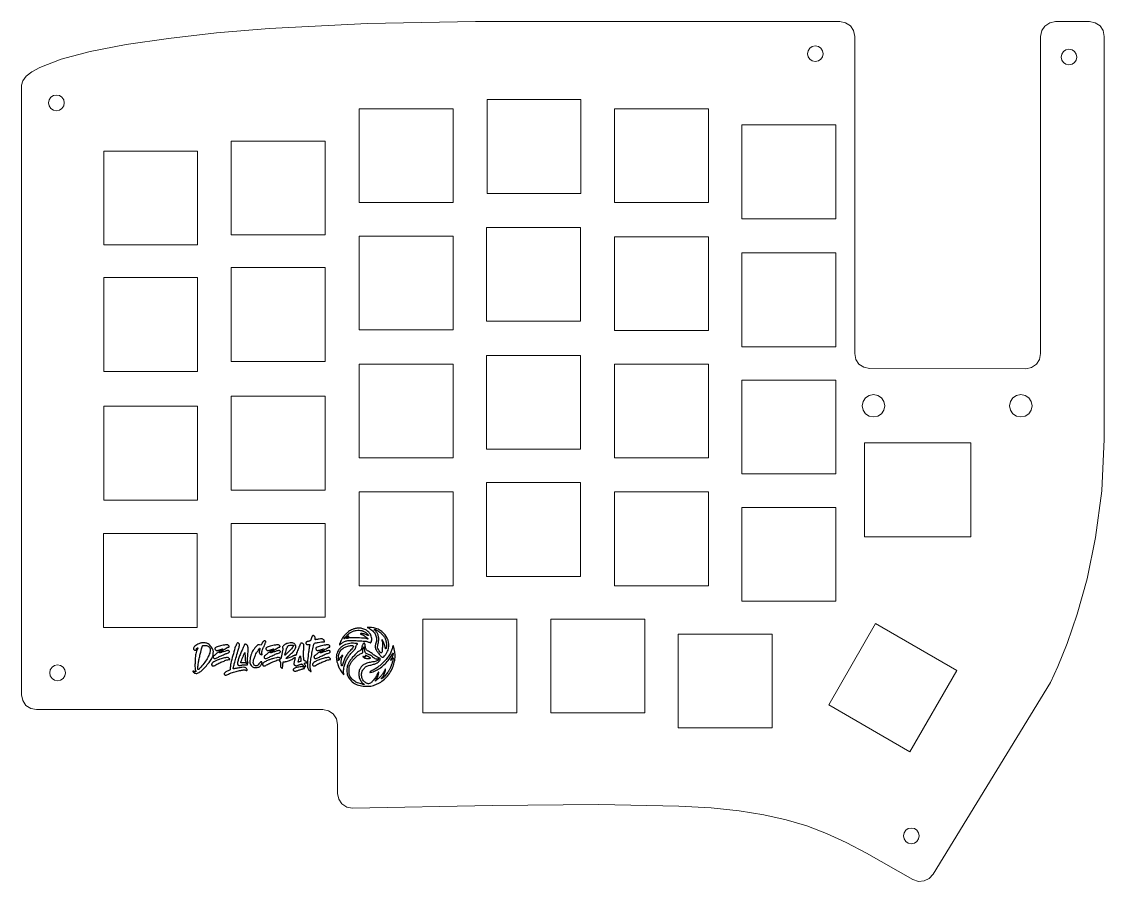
# Model space of a CAD drawing. Extents: x -110 to 546, y -59 to 410.
# Drawn here: x 19.4 to 180.9, y 245.5 to 373.8 of the extents above; entities that cross this region are included whole.
import ezdxf

# ---------------------------------------------------------------- set-up
doc = ezdxf.new("R2010")
doc.units = 0
doc.header["$MEASUREMENT"] = 0
doc.layers.get('0').update_dxf_attribs({"lineweight": 25, "true_color": 0xffffff})
doc.layers.add('Layer 1', color=7, linetype='BYLAYER', lineweight=5, true_color=0xffffff)

msp = doc.modelspace()

# ---------------------------------------------------------------- linework, layer by layer
at = {"color": 5, "true_color": 0x0000ff}
for points in [[(69.38, 283.26, 0.021416), (69.14, 283.22, 0.028277), (68.93, 283.16, 0.025595), (68.71, 283.08, 0.013536), (68.44, 282.95, 0.042504), (68.14, 282.76, 0.022333), (67.8, 282.48, 0.022256), (67.49, 282.16, 0.036844), (67.25, 281.86, 0.029866), (67.11, 281.62, 0.012216), (66.94, 281.27, 0.008749), (66.79, 280.93, 0.095306), (66.76, 280.78, 0.546801), (66.77, 280.77, 0.041861), (66.82, 280.8, 0.028123), (66.9, 280.86, 0.013668), (66.99, 280.93, -0.060301), (67.35, 281.2, -0.061454), (67.76, 281.37, -0.052645), (68.26, 281.45, -0.029227), (68.87, 281.45, 0.001164), (69.12, 281.43, 0.000535), (69.45, 281.41, 0.000529), (69.8, 281.39, 0.000733), (70.12, 281.38, -0.004485), (70.53, 281.35, -0.024068), (70.76, 281.33, -0.038649), (70.93, 281.28, -0.025833), (71.12, 281.21, 0.005668), (71.31, 281.13, 0.06691), (71.38, 281.11, 0.177373), (71.43, 281.12, 0.092553), (71.47, 281.16, 0.122046), (71.57, 281.39, 0.053548), (71.58, 281.72, 0.0512), (71.52, 282.08, 0.067061), (71.39, 282.38, 0.079435), (71.03, 282.8, 0.074893), (70.56, 283.1, 0.071548), (69.99, 283.26, 0.062987)], [(70.12, 282.91, -0.024427), (70.23, 282.87, -0.013925), (70.36, 282.81, -0.013883), (70.49, 282.75, -0.022292), (70.6, 282.68, -0.024315), (70.79, 282.54, -0.024077), (70.97, 282.38, -0.017054), (71.11, 282.23, -0.395866), (71.11, 282.17, -0.281029), (71.09, 282.17, -0.013728), (71.01, 282.2, -0.018919), (70.91, 282.24, -0.012167), (70.8, 282.29, 0.042961), (70.57, 282.39, 0.033852), (70.31, 282.46, 0.03438), (70.06, 282.49, 0.10325), (69.9, 282.46, 0.338007), (69.89, 282.44, 0.234176), (69.9, 282.41, 0.048232), (69.97, 282.38, 0.008257), (70.11, 282.33, -0.045337), (70.34, 282.23, -0.018174), (70.63, 282.05, -0.015771), (70.9, 281.86, -0.093969), (71.01, 281.74, -0.110977), (71.03, 281.69, -0.342591), (71.01, 281.67, -0.170979), (70.97, 281.66, -0.044045), (70.9, 281.69, 0.090533), (70.71, 281.75, 0.012977), (70.31, 281.8, 0.012557), (69.78, 281.82, 0.006243), (69.1, 281.84, 0.00404), (68.69, 281.83, 0.008274), (68.36, 281.82, 0.008191), (68.12, 281.81, 0.065085), (68.01, 281.78, -0.021984), (67.86, 281.74, -0.514141), (67.84, 281.76, -0.222013), (67.86, 281.82, -0.013469), (68.02, 281.92, 0.017603), (68.1, 281.97, 0.037896), (68.15, 282.02, 0.066691), (68.18, 282.06, 0.47273), (68.17, 282.07, 0.140908), (68.07, 282.08, 0.049687), (67.92, 282.03, 0.04508), (67.77, 281.94, 0.04213), (67.63, 281.82, -0.013673), (67.56, 281.75, -0.028422), (67.5, 281.71, -0.043719), (67.46, 281.68, -0.550557), (67.45, 281.69, -0.195265), (67.49, 281.8, -0.005644), (67.84, 282.15, -0.011337), (68.19, 282.48, -0.04722), (68.42, 282.65, -0.053934), (68.82, 282.83, -0.043849), (69.27, 282.94, -0.044777), (69.72, 282.97, -0.065497)], [(71.19, 283.27, -0.052586), (71.46, 283.1, -0.031693), (71.74, 282.86, -0.031648), (71.99, 282.58, -0.051154), (72.16, 282.31, -0.052531), (72.27, 282, -0.051989), (72.32, 281.68, -0.051397), (72.3, 281.36, -0.049095), (72.21, 281.03, 0.027071), (72.13, 280.78, 0.047825), (72.1, 280.57, 0.05601), (72.11, 280.38, 0.05869), (72.16, 280.2, 0.056823), (72.35, 279.86, 0.020415), (72.69, 279.42, 0.013846), (73.06, 279.01, 0.205559), (73.23, 278.94, 0.20915), (73.39, 279, 0.028544), (73.62, 279.29, 0.031822), (73.85, 279.65, 0.037293), (74.02, 280.01, 0.140913), (74.11, 281.19, 0.121877), (73.57, 282.31, 0.112852), (72.53, 283.11, 0.108402), (71.22, 283.4), (70.92, 283.4)], [(72.5, 282.88, -0.025198), (72.62, 282.81, -0.010477), (72.77, 282.69, -0.010335), (72.93, 282.57, -0.013152), (73.07, 282.44, -0.052329), (73.4, 282.05, -0.057751), (73.64, 281.61, -0.058432), (73.76, 281.13, -0.055775), (73.78, 280.63, -0.011388), (73.77, 280.5, -0.013103), (73.75, 280.38, -0.012242), (73.73, 280.29, -0.070855), (73.71, 280.24, -0.148643), (73.67, 280.2, -0.436086), (73.65, 280.21, -0.041305), (73.62, 280.3, -0.001535), (73.54, 280.64, 0.022045), (73.46, 280.92, 0.023191), (73.36, 281.19, 0.023188), (73.26, 281.41, 0.098003), (73.16, 281.52, 0.007238), (73.12, 281.56, 0.341336), (73.11, 281.56, 0.330003), (73.1, 281.54, 0.007007), (73.12, 281.49, -0.097545), (73.19, 281.18, -0.011672), (73.18, 280.47, -0.007255), (73.13, 279.74, -0.241211), (73.05, 279.6, -0.376445), (72.93, 279.62, -0.026392), (72.71, 279.92, -0.031584), (72.51, 280.25, -0.113497), (72.46, 280.49, -0.041088), (72.46, 280.56, -0.00597), (72.49, 280.69, -0.006725), (72.52, 280.84, -0.005715), (72.56, 281, 0.047916), (72.63, 281.54, 0.062723), (72.59, 282.04, 0.066854), (72.44, 282.49, 0.065889), (72.17, 282.88, -0.007005), (72.1, 282.95, -0.010315), (72.05, 283.02, -0.005965), (72.01, 283.07, -0.161784), (72, 283.09, -0.513535), (72.02, 283.11, -0.017646), (72.15, 283.06, -0.019846), (72.31, 282.99, -0.010704)], [(45.99, 281.02, 0.040502), (45.65, 280.88, 0.040486), (45.34, 280.69, 0.043368), (45.11, 280.49, 0.128404), (45, 280.3, 0.128257), (45, 280.2, 0.090435), (45.05, 280.1, 0.092983), (45.13, 280.02, 0.147227), (45.22, 279.99, 0.062862), (45.34, 280.01, 0.090009), (45.43, 280.05, 0.148171), (45.48, 280.11, 0.272708), (45.47, 280.16, -0.108857), (45.45, 280.2, -0.179755), (45.45, 280.23, -0.107874), (45.48, 280.27, -0.027132), (45.54, 280.31, -0.049776), (45.63, 280.36, -0.521742), (45.66, 280.34, -0.105087), (45.64, 280.26, -0.005861), (45.55, 280.04, 0.026291), (45.4, 279.65, 0.034609), (45.31, 279.28, 0.026744), (45.26, 278.83, 0.009052), (45.23, 278.18, 0.007537), (45.22, 277.57, 0.028633), (45.24, 277.19, 0.04672), (45.29, 276.96, 0.320196), (45.38, 276.89, -0.254247), (45.39, 276.88, -0.257172), (45.39, 276.87, -0.087349), (45.38, 276.84, -0.028829), (45.34, 276.82, -0.045638), (45.29, 276.78, -0.12922), (45.24, 276.77, -0.100224), (45.19, 276.78, -0.02137), (45.11, 276.83, 0.039107), (45.01, 276.88, 0.17266), (44.95, 276.88, 0.319238), (44.92, 276.84, 0.09894), (44.93, 276.77, 0.171206), (45.04, 276.64, 0.07707), (45.26, 276.55, 0.072057), (45.51, 276.53, 0.103481), (45.72, 276.6, 0.064887), (46.19, 276.92, 0.021443), (46.78, 277.51, 0.021956), (47.33, 278.17, 0.040534), (47.72, 278.76, 0.012644), (47.83, 278.99, 0.035925), (47.9, 279.15, 0.040017), (47.93, 279.31, 0.019001), (47.95, 279.52, 0.013768), (47.96, 279.75, 0.050409), (47.95, 279.88, 0.051498), (47.91, 280.02, 0.014805), (47.82, 280.21, 0.045276), (47.65, 280.48, 0.040519), (47.44, 280.73, 0.042598), (47.2, 280.92, 0.077397), (46.98, 281.03, 0.049391), (46.76, 281.07, 0.026131), (46.48, 281.09, 0.02612), (46.21, 281.07, 0.047986)], [(51.42, 280.9, 0.044393), (51.19, 280.33, 0.007423), (50.87, 279.18, 0.007387), (50.57, 278.03, 0.044987), (50.49, 277.42), (50.47, 277.07), (50.15, 276.93, 0.02649), (49.93, 276.81, 0.033725), (49.74, 276.68, 0.035125), (49.6, 276.56, 0.193214), (49.56, 276.46, 0.115286), (49.57, 276.44, 0.033362), (49.59, 276.4, 0.03163), (49.63, 276.36, 0.029068), (49.66, 276.32, 0.070042), (49.73, 276.27, 0.151588), (49.8, 276.26, 0.065181), (49.89, 276.29, 0.005726), (50.1, 276.38, -0.027844), (50.63, 276.59, -0.012859), (51.35, 276.8, -0.01255), (52.05, 276.98, -0.037567), (52.55, 277.05, -0.029355), (52.64, 277.05, -0.033602), (52.72, 277.04, -0.036845), (52.79, 277.02, -0.090161), (52.84, 276.99, 0.116745), (52.91, 276.96, 0.283189), (52.97, 276.98, 0.19632), (52.99, 277.05, 0.070791), (52.97, 277.15, 0.150798), (52.82, 277.34, 0.122915), (52.59, 277.43, 0.064618), (52.21, 277.42, 0.015667), (51.59, 277.32, -0.004425), (51.36, 277.27, -0.006841), (51.16, 277.24, -0.002682), (50.99, 277.21, -0.176543), (50.96, 277.22, -0.324126), (50.92, 277.31, -0.003475), (51.09, 277.98, -0.008623), (51.32, 278.81, -0.004224), (51.63, 279.86, 0.007581), (51.8, 280.41, 0.042339), (51.85, 280.71, 0.092364), (51.84, 280.89, 0.175166), (51.75, 281.01, 0.049114), (51.64, 281.08, 0.185553), (51.56, 281.08, 0.161741), (51.5, 281.03, 0.035306)], [(55.38, 281.27, 0.025519), (55.34, 281.21, 0.010814), (55.29, 281.13, 0.010667), (55.24, 281.04, 0.013728), (55.19, 280.95), (55.1, 280.75), (54.86, 280.78), (54.61, 280.81), (54.29, 280.48, 0.072514), (53.82, 279.83, 0.057289), (53.51, 279.02, 0.06146), (53.4, 278.25, 0.1667), (53.58, 277.73, 0.059006), (53.73, 277.57, 0.074237), (53.91, 277.46, 0.069206), (54.13, 277.41, 0.043589), (54.39, 277.4, 0.045912), (54.63, 277.44, 0.073028), (54.83, 277.52, 0.078382), (54.99, 277.65, 0.061944), (55.11, 277.83, 0.025099), (55.2, 278.02, 0.081334), (55.22, 278.16, 0.165842), (55.2, 278.24, 0.207567), (55.13, 278.28, 0.117915), (55.07, 278.28, 0.086249), (55.01, 278.24, 0.055584), (54.95, 278.18, 0.018485), (54.87, 278.07, -0.04292), (54.65, 277.81, -0.106689), (54.44, 277.67, -0.159933), (54.24, 277.66, -0.139311), (54.07, 277.76, -0.140187), (53.94, 278, -0.077203), (53.93, 278.34, -0.056808), (54.03, 278.76, -0.028792), (54.24, 279.27, -0.017567), (54.41, 279.59, -0.012469), (54.63, 279.94, -0.004598), (54.84, 280.28, -0.472129), (54.89, 280.28, -0.22471), (54.9, 280.27, -0.003575), (54.89, 280.17, -0.00863), (54.87, 280.06, -0.005518), (54.85, 279.93, 0.008245), (54.82, 279.73, 0.056869), (54.82, 279.63, 0.10307), (54.84, 279.56, 0.058043), (54.89, 279.49, 0.067274), (55.03, 279.37, 0.087277), (55.17, 279.31, 0.378338), (55.23, 279.34, 0.265304), (55.22, 279.42, -0.187278), (55.17, 279.54, -0.05211), (55.2, 279.76, -0.031649), (55.31, 280.08, -0.008599), (55.52, 280.57, 0.004441), (55.67, 280.92, 0.021537), (55.75, 281.13, 0.035444), (55.78, 281.26, 0.219456), (55.76, 281.32, 0.139159), (55.68, 281.38, 0.112756), (55.58, 281.39, 0.10174), (55.47, 281.35, 0.093919)], [(59.02, 281.01, 0.032556), (58.89, 280.97, 0.025413), (58.76, 280.91, 0.024722), (58.63, 280.83, 0.025912), (58.51, 280.74, 0.026359), (58.36, 280.6, 0.088836), (58.28, 280.49, 0.155803), (58.27, 280.39, 0.146301), (58.32, 280.31, -0.18383), (58.34, 280.26, -0.039691), (58.34, 280.17, -0.026947), (58.32, 280.03, -0.008181), (58.27, 279.83, 0.0054), (58.23, 279.65, 0.003558), (58.18, 279.43, 0.003579), (58.14, 279.22, 0.006905), (58.11, 279.05, -0.010744), (58.08, 278.91, -0.017262), (58.05, 278.8, -0.011391), (58.03, 278.71, -0.323093), (58.01, 278.69, -0.113715), (57.99, 278.7, -0.100298), (57.98, 278.71, -0.09392), (57.97, 278.72, -0.086073), (57.96, 278.74, 0.15771), (57.96, 278.76, 0.033574), (57.93, 278.8, 0.032011), (57.89, 278.84, 0.025711), (57.84, 278.87, 0.055583), (57.76, 278.91, 0.089956), (57.68, 278.93, 0.048724), (57.58, 278.91, 0.006995), (57.36, 278.87, 0.0139), (56.92, 278.76, 0.011707), (56.46, 278.61, 0.011718), (56.05, 278.46, 0.035564), (55.78, 278.33, 0.030792), (55.55, 278.19, 0.056987), (55.39, 278.04, 0.081152), (55.31, 277.9, 0.221609), (55.32, 277.79, 0.077716), (55.4, 277.68, 0.156396), (55.49, 277.64, 0.125254), (55.61, 277.65, 0.041819), (55.77, 277.72, -0.016952), (56.34, 278.02, -0.013035), (56.98, 278.31, -0.010143), (57.57, 278.54, -0.089358), (57.85, 278.59, -0.073454), (57.88, 278.59, -0.311372), (57.89, 278.57, -0.139683), (57.88, 278.54, -0.015789), (57.85, 278.49, 0.035925), (57.82, 278.43, 0.148186), (57.82, 278.39, 0.150752), (57.84, 278.36, 0.037598), (57.88, 278.31, -0.098428), (57.93, 278.26, -0.087199), (57.96, 278.19, -0.046389), (57.97, 278.08, -0.00902), (57.97, 277.88, 0.010144), (57.97, 277.68, 0.045999), (57.98, 277.56, 0.075182), (58.01, 277.48, 0.063759), (58.06, 277.4, 0.059828), (58.18, 277.3, 0.39171), (58.26, 277.31, 0.138417), (58.3, 277.43, 0.01105), (58.33, 277.75, -0.004313), (58.34, 277.92, -0.006647), (58.36, 278.08, -0.002626), (58.37, 278.2, -0.168148), (58.38, 278.22, -0.144829), (58.4, 278.24, -0.004039), (58.49, 278.25, -0.007963), (58.61, 278.27, -0.005348), (58.74, 278.29, 0.037465), (59.02, 278.36, 0.025087), (59.34, 278.47, 0.024452), (59.65, 278.62, 0.028521), (59.94, 278.79, -0.011238), (60.02, 278.85, -0.021059), (60.1, 278.89, -0.020647), (60.15, 278.91, -0.531147), (60.16, 278.91, -0.053049), (60.16, 278.88, -0.001218), (60.13, 278.74, -0.002707), (60.1, 278.58, -0.001829), (60.06, 278.41, 0.008504), (60.02, 278.22, 0.011636), (59.99, 278.06, 0.008532), (59.97, 277.92, 0.120089), (59.98, 277.87, 0.108667), (60, 277.84, 0.02882), (60.05, 277.8, 0.027828), (60.11, 277.75, 0.025461), (60.18, 277.72, 0.038043), (60.29, 277.67, 0.106334), (60.38, 277.67, 0.060788), (60.48, 277.69, 0.006675), (60.71, 277.79, -0.005678), (60.86, 277.85, -0.007709), (60.99, 277.9, -0.005402), (61.1, 277.93, -0.081976), (61.14, 277.94, -0.151388), (61.16, 277.93, -0.044948), (61.2, 277.9, -0.040572), (61.24, 277.86, -0.034148), (61.27, 277.81, 0.079074), (61.34, 277.72, 0.047897), (61.45, 277.63, 0.048398), (61.58, 277.56, 0.095004), (61.69, 277.54, 0.071398), (61.74, 277.55, 0.362475), (61.76, 277.57, 0.104588), (61.74, 277.62, 0.006349), (61.66, 277.75, -0.042556), (61.57, 277.93, -0.223077), (61.58, 278.04, -0.252468), (61.67, 278.1, -0.052597), (61.85, 278.1, 0.480406), (61.89, 278.13, 0.154145), (61.85, 278.22, 0.061458), (61.73, 278.34, 0.082277), (61.58, 278.41, -0.128637), (61.53, 278.45, -0.112777), (61.49, 278.51, -0.049913), (61.47, 278.62, -0.00742), (61.44, 278.84, -0.016695), (61.43, 279.05, -0.005127), (61.43, 279.36, -0.005124), (61.43, 279.71, -0.005594), (61.44, 280.05, 0.004214), (61.46, 280.64, 0.066769), (61.44, 280.84, 0.176966), (61.37, 280.95, 0.066718), (61.2, 281.04, 0.032109), (61.13, 281.06, 0.084449), (61.08, 281.06, 0.104269), (61.04, 281.05, 0.067039), (61, 281.02, 0.097173), (60.93, 280.91, 0.001538), (60.66, 280.26, 0.001545), (60.39, 279.61, 0.096697), (60.36, 279.49, -0.06234), (60.36, 279.46, -0.009368), (60.35, 279.42, -0.010396), (60.33, 279.37, -0.008808), (60.31, 279.31, -0.028381), (60.29, 279.25, -0.09909), (60.26, 279.22, -0.201643), (60.24, 279.21, -0.173823), (60.21, 279.23, 0.244069), (60.17, 279.24, 0.037763), (60.08, 279.22, 0.028745), (59.96, 279.17, 0.010705), (59.8, 279.09, -0.020486), (59.51, 278.95, -0.019054), (59.2, 278.84, -0.016373), (58.93, 278.75, -0.11839), (58.79, 278.75, -0.555544), (58.78, 278.77, -0.024748), (58.85, 278.86, -0.020608), (58.97, 278.97, -0.008525), (59.15, 279.12, 0.02046), (59.77, 279.67, 0.063429), (60.12, 280.1, 0.108184), (60.25, 280.47, 0.165086), (60.18, 280.8, 0.125326), (60.01, 280.97, 0.088536), (59.75, 281.07, 0.070067), (59.41, 281.08, 0.042085)], [(62.7, 282.05, 0.017906), (62.66, 281.98, 0.006391), (62.62, 281.88, 0.006332), (62.58, 281.77, 0.007438), (62.54, 281.66, -0.017364), (62.48, 281.5, -0.109956), (62.44, 281.43, -0.111599), (62.36, 281.38, -0.018126), (62.2, 281.34, 0.013407), (61.97, 281.28, 0.066633), (61.85, 281.22, 0.130672), (61.79, 281.16, 0.125874), (61.76, 281.07, 0.11115), (61.79, 280.95, 0.136671), (61.87, 280.87, 0.117513), (61.99, 280.82, 0.069528), (62.14, 280.83), (62.33, 280.86), (62.3, 280.61, -0.003332), (62.28, 280.48, -0.000753), (62.25, 280.25, -0.00078), (62.21, 279.98, -0.000757), (62.17, 279.72, 0.010381), (62.01, 278.45, 0.045235), (61.99, 277.7, 0.083436), (62.11, 277.21, 0.131535), (62.38, 276.87, 0.031435), (62.49, 276.8, 0.344168), (62.54, 276.81, 0.290636), (62.55, 276.86, 0.02661), (62.49, 276.99, -0.089361), (62.43, 277.18, -0.025163), (62.41, 277.49, -0.022652), (62.42, 277.87, -0.015336), (62.46, 278.3, -0.010939), (62.59, 279.1, -0.00755), (62.76, 280, -0.002853), (62.95, 280.87, -0.14625), (63.03, 281.02, -0.149947), (63.13, 281.07, -0.003872), (63.61, 281.15, -0.00852), (64.08, 281.22, -0.032355), (64.37, 281.24, 0.011294), (64.5, 281.24, 0.206484), (64.53, 281.26, 0.250458), (64.54, 281.29, 0.01662), (64.51, 281.39, 0.081594), (64.42, 281.56, 0.146271), (64.29, 281.65, 0.093262), (64.1, 281.68, 0.021085), (63.76, 281.65, 0.003967), (63.59, 281.62, 0.005168), (63.43, 281.6, 0.003896), (63.29, 281.57, 0.046717), (63.24, 281.56, -0.167066), (63.2, 281.56, -0.230174), (63.18, 281.58, -0.080612), (63.17, 281.64, -0.012092), (63.16, 281.76, 0.023941), (63.16, 281.88, 0.07105), (63.14, 281.96, 0.085437), (63.1, 282.02, 0.046005), (63.03, 282.09, 0.03855), (62.91, 282.17, 0.154486), (62.83, 282.18, 0.18967), (62.76, 282.15, 0.063148)], [(70.3, 280.93, 0.056535), (70.24, 280.83, 0.023717), (70.18, 280.69, 0.013586), (70.11, 280.47, 0.002855), (69.99, 280.07, -0.115593), (69.97, 280.04, -0.031794), (69.92, 279.99, -0.030338), (69.86, 279.94, -0.027575), (69.79, 279.9, 0.063666), (69.48, 279.69, 0.018815), (69.06, 279.29, 0.019296), (68.64, 278.82, 0.026974), (68.3, 278.37, 0.019328), (68.22, 278.24, 0.010872), (68.14, 278.08, 0.010838), (68.06, 277.91, 0.017394), (68, 277.77, 0.0518), (67.91, 277.41, 0.034183), (67.88, 276.98, 0.034473), (67.9, 276.56, 0.060074), (67.99, 276.22, 0.0887), (68.4, 275.55, 0.080534), (69.03, 275.03, 0.073632), (69.84, 274.71, 0.057606), (70.78, 274.6, 0.023256), (71.26, 274.62, 0.035908), (71.67, 274.69, 0.035059), (72.07, 274.82, 0.020888), (72.53, 275.02, 0.050744), (73.3, 275.51, 0.052812), (73.96, 276.14, 0.051808), (74.47, 276.9, 0.045607), (74.84, 277.79, 0.018011), (74.94, 278.15, 0.017378), (75.02, 278.52, 0.017933), (75.07, 278.88, 0.023637), (75.08, 279.21, 0.035278), (75.05, 279.62, 0.019993), (74.96, 280.11, 0.010956), (74.85, 280.57, 0.338607), (74.76, 280.64, 0.313661), (74.74, 280.63, 0.01178), (74.72, 280.55, 0.017548), (74.69, 280.46, 0.010994), (74.67, 280.35, -0.049818), (74.51, 279.83, -0.040068), (74.24, 279.3, -0.035082), (73.85, 278.76, -0.022954), (73.34, 278.2, -0.017542), (72.89, 277.77, -0.022927), (72.44, 277.42, -0.022326), (71.95, 277.1, -0.015343), (71.38, 276.79, 0.260644), (71.32, 276.7, 0.499888), (71.37, 276.66, 0.035294), (71.79, 276.78, 0.027231), (72.22, 276.96, 0.04789), (72.9, 277.38, 0.032422), (73.58, 277.97, 0.032566), (74.18, 278.64, 0.051043), (74.59, 279.29, -0.012356), (74.69, 279.49, -0.088898), (74.76, 279.57, -0.626072), (74.79, 279.55, -0.064394), (74.78, 279.45, -0.011618), (74.72, 279.2, -0.019841), (74.65, 278.99, -0.023764), (74.58, 278.82, -0.039608), (74.51, 278.69, 0.01048), (74.4, 278.52, 0.60841), (74.41, 278.5, 0.195442), (74.47, 278.52, 0.007236), (74.62, 278.69, -0.026434), (74.76, 278.84, -0.596429), (74.8, 278.83, -0.107167), (74.8, 278.71, -0.004154), (74.69, 278.29, -0.018707), (74.55, 277.86, -0.01917), (74.38, 277.43, -0.019645), (74.18, 277.03, -0.022383), (73.96, 276.67, -0.024232), (73.76, 276.4, -0.018923), (73.52, 276.12, -0.018681), (73.28, 275.89, -0.061323), (73.1, 275.76, -0.08263), (73.03, 275.74, -0.548819), (73.02, 275.76, -0.113396), (73.05, 275.82, -0.019962), (73.14, 275.92, 0.057326), (73.27, 276.07, 0.028896), (73.4, 276.29, 0.027057), (73.51, 276.54, 0.026428), (73.59, 276.81, 0.007132), (73.65, 277.09, 0.274471), (73.64, 277.15, 0.478108), (73.59, 277.14, 0.009432), (73.47, 276.91, -0.014141), (73.33, 276.65, -0.017806), (73.18, 276.41, -0.018602), (73.03, 276.2, -0.018387), (72.85, 276, -0.025507), (72.67, 275.82, -0.011156), (72.42, 275.61, -0.003557), (72.16, 275.4, -0.379657), (72.12, 275.4, -0.333358), (72.11, 275.41, -0.004818), (72.16, 275.49, -0.010972), (72.21, 275.58, -0.006744), (72.28, 275.69, 0.020021), (72.35, 275.81, 0.014549), (72.43, 275.95, 0.014741), (72.49, 276.08, 0.030966), (72.53, 276.19, 0.005464), (72.64, 276.62, 0.190488), (72.63, 276.72, 0.596149), (72.58, 276.72, 0.009196), (72.41, 276.4, -0.037756), (72.13, 275.9, -0.033486), (71.76, 275.43, -0.031894), (71.39, 275.07, -0.180992), (71.13, 274.98, -0.078539), (70.98, 275.01, -0.041744), (70.8, 275.08, -0.038483), (70.62, 275.2, -0.036264), (70.45, 275.34, -0.106539), (70.16, 275.79, -0.094808), (70.07, 276.33, -0.093237), (70.18, 276.88, -0.09886), (70.49, 277.33, -0.039591), (70.67, 277.49, -0.049298), (70.87, 277.6, -0.039326), (71.12, 277.7, -0.01528), (71.47, 277.78, 0.030573), (71.98, 277.93, 0.044645), (72.41, 278.12, 0.053581), (72.72, 278.34, 0.165315), (72.84, 278.55, 0.04041), (72.85, 278.66, 0.092858), (72.84, 278.73, 0.14403), (72.81, 278.78, 0.165376), (72.75, 278.8, -0.125073), (72.6, 278.84, -0.012159), (72.26, 279.03, -0.014846), (71.93, 279.25, -0.073941), (71.77, 279.4, 0.045064), (71.68, 279.49, 0.030041), (71.57, 279.58, 0.024846), (71.42, 279.66, 0.013973), (71.24, 279.76, -0.02641), (70.95, 279.92, -0.086673), (70.79, 280.06, -0.099345), (70.7, 280.24, -0.041321), (70.65, 280.5, 0.01705), (70.61, 280.73, 0.037433), (70.57, 280.91, 0.050305), (70.51, 281.02, 0.265816), (70.46, 281.05, 0.13067), (70.43, 281.04, 0.034744), (70.39, 281.02, 0.032779), (70.34, 280.98, 0.028647)], [(47.18, 280.61, -0.081811), (47.3, 280.52, -0.050803), (47.41, 280.38, -0.051253), (47.49, 280.23, -0.092343), (47.51, 280.09, -0.087319), (47.42, 279.56, -0.03734), (47.13, 278.9, -0.033253), (46.68, 278.19, -0.026323), (46.1, 277.48, -0.008222), (45.82, 277.17, -0.134336), (45.7, 277.1, -0.475223), (45.64, 277.15, -0.044625), (45.64, 277.35, -0.008598), (45.74, 278.09, -0.013726), (45.85, 278.71, -0.010811), (46.01, 279.41, -0.003336), (46.28, 280.48, -0.021003), (46.32, 280.6, -0.114367), (46.36, 280.66, -0.136359), (46.41, 280.69, -0.03465), (46.51, 280.7, -0.028589), (46.7, 280.71, -0.030211), (46.88, 280.69, -0.032172), (47.04, 280.66, -0.048748)], [(49.23, 280.69, 0.020953), (48.86, 280.6, 0.026166), (48.53, 280.49, 0.024525), (48.27, 280.37, 0.182055), (48.18, 280.27, 0.216559), (48.19, 280.18, 0.067653), (48.27, 280.06, 0.065177), (48.38, 279.97, 0.139291), (48.49, 279.94, 0.055765), (48.55, 279.95, 0.008606), (48.67, 279.98, 0.009512), (48.82, 280.02, 0.008137), (48.96, 280.07, -0.004186), (49.11, 280.11, -0.006745), (49.23, 280.15, -0.00202), (49.33, 280.18, -0.27177), (49.34, 280.18, -0.447579), (49.34, 280.17, -0.002186), (49.26, 280.1, -0.00734), (49.15, 280.02, -0.004355), (49.02, 279.93, 0.005086), (48.88, 279.82, 0.003492), (48.71, 279.7, 0.00352), (48.56, 279.58, 0.007145), (48.44, 279.48, -0.00325), (48.33, 279.39, -0.002862), (48.21, 279.3, -0.002876), (48.11, 279.22, -0.008672), (48.04, 279.16, 0.029836), (47.97, 279.11, 0.099807), (47.93, 279.06, 0.11849), (47.92, 279, 0.051063), (47.93, 278.93, 0.128362), (48.01, 278.78, 0.235369), (48.14, 278.73, 0.080806), (48.37, 278.79, 0.008666), (48.85, 279.03, -0.006349), (49.15, 279.17, -0.005386), (49.46, 279.32, -0.005435), (49.75, 279.44, -0.015173), (49.95, 279.52, 0.015749), (50.22, 279.62, 0.098968), (50.33, 279.7, 0.257474), (50.36, 279.79, 0.138981), (50.3, 279.88, 0.161416), (50.21, 279.93, 0.071378), (50.07, 279.93, 0.036048), (49.85, 279.88, 0.007193), (49.46, 279.76, -0.004872), (49.25, 279.7, -0.007795), (49.06, 279.64, -0.002704), (48.9, 279.6, -0.265109), (48.88, 279.61, -0.477074), (48.89, 279.67, -0.002214), (49.47, 280.04, -0.003798), (50.04, 280.4, -0.138779), (50.19, 280.44, 0.144724), (50.28, 280.47, 0.223422), (50.31, 280.53, 0.160777), (50.3, 280.62, 0.078719), (50.22, 280.71, 0.140425), (50.1, 280.77, 0.049076), (49.9, 280.78, 0.033156), (49.62, 280.76, 0.011583)], [(52.59, 280.78, -0.024945), (52.56, 280.71, -0.001787), (52.47, 280.51, -0.002509), (52.37, 280.27, -0.001892), (52.25, 280.02, 0.012079), (52, 279.43, 0.01218), (51.77, 278.83, 0.010639), (51.61, 278.3, 0.071737), (51.57, 278.03, 0.032549), (51.57, 277.94, 0.07436), (51.59, 277.87, 0.086005), (51.63, 277.81, 0.056182), (51.68, 277.76, 0.064961), (51.77, 277.73, 0.082512), (51.85, 277.71, 0.041859), (51.97, 277.72, 0.005959), (52.22, 277.77, -0.014099), (52.39, 277.8, -0.012668), (52.57, 277.82, -0.012813), (52.73, 277.83, -0.038482), (52.85, 277.83, 0.039503), (53, 277.82, 0.285025), (53.06, 277.86, 0.317125), (53.05, 277.93, 0.04424), (52.93, 278.03, 0.062455), (52.85, 278.07, 0.043276), (52.75, 278.09, 0.031636), (52.62, 278.1, 0.012543), (52.43, 278.1, -0.010175), (52.29, 278.11, -0.016883), (52.17, 278.11, -0.010905), (52.08, 278.12, -0.375854), (52.06, 278.14, -0.087907), (52.07, 278.19, -0.000903), (52.2, 278.54, -0.003007), (52.35, 278.94, -0.002307), (52.52, 279.37), (52.64, 279.67), (52.69, 278.96, 0.00819), (52.73, 278.46, 0.064739), (52.79, 278.24, 0.166387), (52.88, 278.13, 0.137756), (53.02, 278.09, 0.017638), (53.1, 278.09, 0.219945), (53.13, 278.11, 0.248138), (53.14, 278.14, 0.022225), (53.11, 278.21, -0.094461), (53.08, 278.31, -0.012749), (53.08, 278.53, -0.010704), (53.08, 278.84, -0.003399), (53.11, 279.3, 0.002566), (53.13, 279.68, 0.003694), (53.14, 280.01, 0.001975), (53.15, 280.29, 0.058023), (53.14, 280.37, -0.000081), (53.13, 280.41, -0.000037), (53.12, 280.48, -0.000036), (53.1, 280.54, -0.00005), (53.09, 280.6, 0.067771), (53.07, 280.66, 0.053144), (53.03, 280.72, 0.050807), (52.98, 280.77, 0.050064), (52.92, 280.82, 0.031095), (52.78, 280.87, 0.116314), (52.69, 280.89, 0.185285), (52.63, 280.85, 0.105949)], [(56.83, 280.69, 0.020953), (56.46, 280.6, 0.026166), (56.13, 280.49, 0.024525), (55.87, 280.37, 0.182055), (55.78, 280.27, 0.216559), (55.79, 280.18, 0.067653), (55.87, 280.06, 0.065177), (55.98, 279.97, 0.139291), (56.09, 279.94, 0.055765), (56.15, 279.95, 0.008606), (56.27, 279.98, 0.009512), (56.42, 280.02, 0.008137), (56.56, 280.07, -0.004186), (56.71, 280.11, -0.006745), (56.83, 280.15, -0.00202), (56.93, 280.18, -0.27177), (56.94, 280.18, -0.447579), (56.94, 280.17, -0.002186), (56.86, 280.1, -0.00734), (56.75, 280.02, -0.004355), (56.62, 279.93, 0.005086), (56.48, 279.82, 0.003492), (56.31, 279.7, 0.00352), (56.16, 279.58, 0.007145), (56.04, 279.48, -0.00325), (55.93, 279.39, -0.002862), (55.81, 279.3, -0.002876), (55.71, 279.22, -0.008672), (55.64, 279.16, 0.029836), (55.57, 279.11, 0.099807), (55.53, 279.06, 0.11849), (55.52, 279, 0.051063), (55.53, 278.93, 0.128362), (55.61, 278.78, 0.235369), (55.74, 278.73, 0.080806), (55.97, 278.79, 0.008666), (56.45, 279.03, -0.006349), (56.75, 279.17, -0.005386), (57.06, 279.32, -0.005435), (57.35, 279.44, -0.015173), (57.55, 279.52, 0.015749), (57.82, 279.62, 0.098968), (57.93, 279.7, 0.257474), (57.96, 279.79, 0.138981), (57.9, 279.88, 0.161416), (57.81, 279.93, 0.071378), (57.67, 279.93, 0.036048), (57.45, 279.88, 0.007193), (57.06, 279.76, -0.004872), (56.85, 279.7, -0.007795), (56.66, 279.64, -0.002704), (56.5, 279.6, -0.265109), (56.48, 279.61, -0.477074), (56.49, 279.67, -0.002214), (57.07, 280.04, -0.003798), (57.64, 280.4, -0.138779), (57.79, 280.44, 0.144724), (57.88, 280.47, 0.223422), (57.91, 280.53, 0.160777), (57.9, 280.62, 0.078719), (57.82, 280.71, 0.140425), (57.7, 280.77, 0.049076), (57.5, 280.78, 0.033156), (57.22, 280.76, 0.011583)], [(59.91, 280.67, -0.125158), (59.9, 280.63, -0.014794), (59.86, 280.55, -0.016949), (59.79, 280.46, -0.013139), (59.72, 280.36, -0.023111), (59.47, 280.07, -0.007239), (59.07, 279.67, -0.003369), (58.65, 279.27, -0.769247), (58.62, 279.29, -0.001367), (58.89, 280.18, -0.021457), (59, 280.47, -0.072119), (59.08, 280.62, -0.154429), (59.19, 280.69, -0.046912), (59.4, 280.73, -0.030432), (59.65, 280.74, -0.023698), (59.87, 280.72, -0.379783)], [(64.28, 280.69, 0.020953), (63.91, 280.6, 0.026166), (63.58, 280.49, 0.024525), (63.32, 280.37, 0.182055), (63.23, 280.27, 0.216559), (63.24, 280.18, 0.067653), (63.32, 280.06, 0.065177), (63.43, 279.97, 0.139291), (63.54, 279.94, 0.055765), (63.6, 279.95, 0.008606), (63.72, 279.98, 0.009512), (63.87, 280.02, 0.008137), (64.01, 280.07, -0.004186), (64.16, 280.11, -0.006745), (64.28, 280.15, -0.00202), (64.38, 280.18, -0.27177), (64.39, 280.18, -0.447579), (64.39, 280.17, -0.002186), (64.31, 280.1, -0.00734), (64.2, 280.02, -0.004355), (64.07, 279.93, 0.005086), (63.93, 279.82, 0.003492), (63.76, 279.7, 0.00352), (63.61, 279.58, 0.007145), (63.49, 279.48, -0.00325), (63.38, 279.39, -0.002862), (63.26, 279.3, -0.002876), (63.16, 279.22, -0.008672), (63.09, 279.16, 0.029836), (63.02, 279.11, 0.099807), (62.98, 279.06, 0.11849), (62.97, 279, 0.051063), (62.98, 278.93, 0.128362), (63.06, 278.78, 0.235369), (63.19, 278.73, 0.080806), (63.42, 278.79, 0.008666), (63.9, 279.03, -0.006349), (64.2, 279.17, -0.005386), (64.51, 279.32, -0.005435), (64.8, 279.44, -0.015173), (65, 279.52, 0.015749), (65.27, 279.62, 0.098968), (65.38, 279.7, 0.257474), (65.41, 279.79, 0.138981), (65.35, 279.88, 0.161416), (65.26, 279.93, 0.071378), (65.12, 279.93, 0.036048), (64.9, 279.88, 0.007193), (64.51, 279.76, -0.004872), (64.3, 279.7, -0.007795), (64.11, 279.64, -0.002704), (63.95, 279.6, -0.265109), (63.93, 279.61, -0.477074), (63.94, 279.67, -0.002214), (64.52, 280.04, -0.003798), (65.09, 280.4, -0.138779), (65.24, 280.44, 0.144724), (65.33, 280.47, 0.223422), (65.36, 280.53, 0.160777), (65.35, 280.62, 0.078719), (65.27, 280.71, 0.140425), (65.15, 280.77, 0.049076), (64.95, 280.78, 0.033156), (64.67, 280.76, 0.011583)], [(68.34, 281, 0.08186), (67.49, 280.74, 0.094856), (66.81, 280.23, 0.100956), (66.41, 279.54, 0.105877), (66.31, 278.75, 0.029828), (66.36, 278.44, 0.016031), (66.46, 278.06, 0.016029), (66.57, 277.69, 0.032127), (66.69, 277.4, 0.021062), (66.81, 277.2, 0.007327), (67, 276.91, 0.007464), (67.19, 276.62, 0.017011), (67.35, 276.41, 0.050239), (67.41, 276.34, 0.55275), (67.44, 276.35, 0.109624), (67.44, 276.42, 0.007998), (67.4, 276.61, -0.066918), (67.38, 276.84, -0.022615), (67.41, 277.17, -0.022319), (67.47, 277.54, -0.026133), (67.57, 277.88, -0.027548), (67.78, 278.42, -0.031876), (68.05, 278.92, -0.031608), (68.38, 279.37, -0.026274), (68.79, 279.82, 0.007393), (68.98, 280.02, 0.02491), (69.1, 280.16, 0.037723), (69.17, 280.26, 0.12889), (69.19, 280.34, -0.062726), (69.21, 280.46, -0.036324), (69.26, 280.6, -0.036467), (69.32, 280.73, -0.084404), (69.39, 280.82, 0.026233), (69.42, 280.84, 0.030537), (69.45, 280.87, 0.031902), (69.46, 280.9, 0.131716), (69.47, 280.92, 0.378308), (69.42, 280.98, 0.011798), (69.06, 281.01, 0.020791), (68.67, 281.03, 0.031975)], [(68.82, 280.63, -0.180373), (68.85, 280.55, -0.14981), (68.83, 280.45, -0.052909), (68.73, 280.31, -0.006586), (68.47, 280.03, 0.024248), (68.04, 279.53, 0.035608), (67.71, 279.05, 0.036446), (67.47, 278.53, 0.027151), (67.27, 277.94, -0.01264), (67.24, 277.83, -0.019685), (67.2, 277.73, -0.01469), (67.17, 277.66, -0.284573), (67.15, 277.64, -0.333831), (67.09, 277.68, -0.035283), (67.06, 277.84, -0.031444), (67.04, 278.07, -0.017107), (67.04, 278.34, -0.012316), (67.06, 278.56, -0.030633), (67.08, 278.71, -0.037126), (67.12, 278.84, -0.027901), (67.18, 278.98, 0.011966), (67.23, 279.08, 0.042958), (67.26, 279.15, 0.098273), (67.26, 279.2, 0.375822), (67.24, 279.21, 0.188652), (67.15, 279.18, 0.018354), (66.99, 279.01, 0.023491), (66.83, 278.83, 0.075492), (66.75, 278.69, -0.004422), (66.67, 278.46, -0.522171), (66.64, 278.46, -0.209754), (66.62, 278.5, -0.002199), (66.62, 278.81, -0.028783), (66.64, 279.2, -0.058195), (66.71, 279.5, -0.062727), (66.84, 279.76, -0.038937), (67.05, 280.03, -0.035915), (67.26, 280.23, -0.037747), (67.5, 280.39, -0.036737), (67.75, 280.51, -0.030723), (68.04, 280.61, -0.029505), (68.28, 280.66, -0.029582), (68.52, 280.68, -0.027713), (68.72, 280.67, -0.176279)], [(70.48, 280.22, 0.052617), (70.52, 279.89, 0.113874), (70.62, 279.66, 0.109743), (70.82, 279.5, 0.046746), (71.15, 279.37, -0.025947), (71.29, 279.32, -0.037246), (71.41, 279.26, -0.03672), (71.52, 279.19, -0.024266), (71.63, 279.09, 0.041096), (71.83, 278.92, 0.03709), (72.07, 278.77, 0.037982), (72.29, 278.68, 0.141155), (72.44, 278.68, -0.07497), (72.52, 278.69, -0.217508), (72.57, 278.66, -0.21688), (72.58, 278.61, -0.074588), (72.55, 278.53, -0.161162), (72.46, 278.44, -0.035462), (72.26, 278.36, -0.025326), (71.95, 278.28, -0.008399), (71.49, 278.2, 0.02981), (70.88, 278.06, 0.062527), (70.43, 277.87, 0.074758), (70.1, 277.6, 0.062587), (69.84, 277.22, 0.096721), (69.67, 276.67, 0.077411), (69.7, 276.05, 0.078039), (69.92, 275.47, 0.101382), (70.29, 275.04, -0.004619), (70.41, 274.95, -0.097134), (70.44, 274.91, -0.507574), (70.43, 274.89, -0.051772), (70.38, 274.89, -0.064526), (70.19, 274.91, -0.009811), (69.84, 275.01, -0.011625), (69.47, 275.13, -0.031394), (69.23, 275.24, -0.053337), (68.98, 275.4, -0.026304), (68.71, 275.64, -0.026288), (68.47, 275.92, -0.056132), (68.32, 276.15, -0.031871), (68.26, 276.3, -0.047189), (68.22, 276.44, -0.029101), (68.21, 276.62, -0.005396), (68.2, 276.96), (68.2, 277.54), (68.41, 277.95, -0.017229), (68.53, 278.18, -0.030811), (68.65, 278.37, -0.026134), (68.81, 278.55, -0.009048), (69.05, 278.8, -0.009841), (69.29, 279.02, -0.020689), (69.48, 279.19, -0.024349), (69.66, 279.31, -0.021099), (69.87, 279.43), (70.24, 279.62), (70.26, 279.97, -0.024552), (70.31, 280.32, -0.133049), (70.39, 280.49, -0.627324), (70.46, 280.47, -0.049479)], [(49.61, 278.84, 0.013797), (48.94, 278.64, 0.026929), (48.42, 278.45, 0.033954), (48.04, 278.25, 0.08052), (47.79, 278.04, 0.022232), (47.73, 277.95, 0.077652), (47.7, 277.9, 0.114732), (47.7, 277.84, 0.083964), (47.72, 277.79, 0.077716), (47.8, 277.68, 0.156396), (47.89, 277.64, 0.125254), (48.01, 277.65, 0.041819), (48.17, 277.72, -0.016757), (48.77, 278.04, -0.015317), (49.41, 278.32, -0.013555), (49.98, 278.54, -0.083818), (50.29, 278.59, 0.083574), (50.38, 278.61, 0.32321), (50.41, 278.65, 0.166222), (50.38, 278.71, 0.028348), (50.29, 278.82, 0.064134), (50.19, 278.9, 0.126363), (50.08, 278.93, 0.062378), (49.94, 278.91, 0.007125)], [(61.03, 278.34, -0.111875), (60.98, 278.31, -0.00808), (60.82, 278.26, -0.004755), (60.66, 278.21, -0.27556), (60.63, 278.21, -0.273504), (60.62, 278.24, -0.00079), (60.73, 278.61, -0.00444), (60.83, 278.95, -0.02065), (60.9, 279.14, -0.672756), (60.91, 279.14, -0.030818), (60.94, 279.07, -0.019533), (60.97, 278.95, -0.009013), (60.99, 278.79, -0.005371), (61.01, 278.63, -0.00839), (61.03, 278.48, -0.003435), (61.04, 278.36, -0.219482)], [(64.66, 278.84, 0.013797), (63.99, 278.64, 0.026929), (63.47, 278.45, 0.033954), (63.09, 278.25, 0.08052), (62.84, 278.04, 0.022232), (62.78, 277.95, 0.077652), (62.75, 277.9, 0.114732), (62.75, 277.84, 0.083964), (62.77, 277.79, 0.077716), (62.85, 277.68, 0.156396), (62.94, 277.64, 0.125254), (63.06, 277.65, 0.041819), (63.22, 277.72, -0.016757), (63.82, 278.04, -0.015317), (64.46, 278.32, -0.013555), (65.03, 278.54, -0.083818), (65.34, 278.59, 0.083574), (65.43, 278.61, 0.32321), (65.46, 278.65, 0.166222), (65.43, 278.71, 0.028348), (65.34, 278.82, 0.064134), (65.24, 278.9, 0.126363), (65.13, 278.93, 0.062378), (64.99, 278.91, 0.007125)], [(70.62, 279.18, 0.093143), (70.62, 279.16, 0.03528), (70.64, 279.13, 0.033438), (70.65, 279.11, 0.034797), (70.67, 279.08, -0.27979), (70.69, 279.04, -0.260605), (70.65, 279, -0.095415), (70.55, 278.99, -0.050072), (70.43, 279.02, 0.014396), (70.3, 279.07, 0.46459), (70.27, 279.05, 0.252829), (70.29, 279.01, 0.0094), (70.42, 278.91, 0.034014), (70.52, 278.84, 0.054159), (70.61, 278.8, 0.04497), (70.73, 278.78, 0.016424), (70.89, 278.76, 0.015075), (71.02, 278.76, 0.015484), (71.14, 278.76, 0.015402), (71.25, 278.77, 0.060994), (71.31, 278.79, 0.007), (71.38, 278.82, 0.225622), (71.39, 278.83, 0.37579), (71.39, 278.85, 0.013984), (71.33, 278.87, -0.03208), (71.29, 278.89, -0.016248), (71.24, 278.92, -0.01607), (71.19, 278.95, -0.023042), (71.15, 278.98, 0.033847), (71.1, 279.02, 0.017532), (71.04, 279.05, 0.017349), (70.98, 279.08, 0.025173), (70.92, 279.11, -0.002679), (70.86, 279.13, -0.002214), (70.8, 279.15, -0.002235), (70.74, 279.17, -0.005992), (70.7, 279.19, 0.043319), (70.67, 279.2, 0.081279), (70.64, 279.2, 0.13262), (70.63, 279.19, 0.237017)], [(60.57, 277.44, 0.008771), (60.22, 277.34, 0.036325), (60.02, 277.26, 0.067095), (59.9, 277.18, 0.218424), (59.86, 277.1, 0.130583), (59.89, 277.01, 0.076862), (59.96, 276.93, 0.075136), (60.05, 276.86, 0.111605), (60.15, 276.84, 0.071293), (60.21, 276.85, 0.005638), (60.37, 276.9, 0.007564), (60.57, 276.96, 0.00572), (60.78, 277.04, -0.00732), (60.99, 277.12, -0.009107), (61.19, 277.18, -0.007661), (61.36, 277.23, -0.066103), (61.44, 277.24, 0.066212), (61.53, 277.25, 0.300089), (61.56, 277.29, 0.199311), (61.54, 277.35, 0.034676), (61.46, 277.44, 0.133558), (61.34, 277.51, 0.065141), (61.15, 277.54, 0.045375), (60.9, 277.51, 0.018766)]]:
    msp.add_lwpolyline(points, format="xyb", close=True, dxfattribs=at)
at = {"layer": 'Layer 1'}
for p, q in [((70.98, 373.55), (56.29, 372.79)), ((87.07, 373.82), (70.98, 373.55)), ((141.44, 373.82), (87.07, 373.82)), ((142.29, 373.65), (141.44, 373.82)), ((142.99, 373.18), (142.29, 373.65)), ((143.47, 372.48), (142.99, 373.18)), ((172.03, 373.17), (171.56, 372.48)), ((172.73, 373.65), (172.03, 373.17)), ((173.59, 373.82), (172.73, 373.65)), ((178.68, 373.82), (173.59, 373.82)), ((179.54, 373.65), (178.68, 373.82)), ((180.24, 373.18), (179.54, 373.65)), ((180.71, 372.48), (180.24, 373.18)), ((48.41, 372.13), (41.27, 371.32)), ((56.29, 372.79), (48.41, 372.13)), ((143.64, 371.62), (143.47, 372.48)), ((143.64, 324.26), (143.64, 371.62)), ((171.56, 372.48), (171.38, 371.62)), ((171.38, 371.62), (171.38, 324.26)), ((180.88, 371.62), (180.71, 372.48)), ((180.88, 311.52), (180.88, 371.62)), ((34.97, 370.39), (29.6, 369.35)), ((41.27, 371.32), (34.97, 370.39)), ((136.93, 369.87), (137.3, 370.12)), ((137.3, 370.12), (137.76, 370.21)), ((137.76, 370.21), (138.22, 370.12)), ((138.22, 370.12), (138.59, 369.87)), ((29.6, 369.35), (25.26, 368.21)), ((136.59, 369.04), (136.68, 369.49)), ((136.68, 368.58), (136.59, 369.04)), ((136.59, 369.04), (136.59, 369.04)), ((136.68, 369.49), (136.93, 369.87)), ((136.93, 368.2), (136.68, 368.58)), ((138.59, 369.87), (138.84, 369.49)), ((138.84, 368.58), (138.59, 368.2)), ((138.84, 369.49), (138.93, 369.04)), ((138.93, 369.04), (138.84, 368.58)), ((174.43, 368.53), (174.52, 368.99)), ((174.52, 368.07), (174.43, 368.53)), ((174.43, 368.53), (174.43, 368.53)), ((174.52, 368.99), (174.77, 369.36)), ((174.77, 369.36), (175.15, 369.61)), ((175.15, 369.61), (175.6, 369.71)), ((175.6, 369.71), (176.06, 369.61)), ((176.06, 369.61), (176.43, 369.36)), ((176.43, 369.36), (176.69, 368.99)), ((176.69, 368.99), (176.78, 368.53)), ((176.78, 368.53), (176.69, 368.07)), ((22.05, 366.98), (20.89, 366.34)), ((25.26, 368.21), (22.05, 366.98)), ((137.3, 367.95), (136.93, 368.2)), ((137.76, 367.86), (137.3, 367.95)), ((138.22, 367.95), (137.76, 367.86)), ((138.59, 368.2), (138.22, 367.95)), ((174.77, 367.7), (174.52, 368.07)), ((175.15, 367.45), (174.77, 367.7)), ((175.6, 367.36), (175.15, 367.45)), ((176.06, 367.45), (175.6, 367.36)), ((176.43, 367.7), (176.06, 367.45)), ((176.69, 368.07), (176.43, 367.7)), ((20.05, 365.68), (19.54, 365.01)), ((20.89, 366.34), (20.05, 365.68)), ((19.54, 365.01), (19.36, 364.32)), ((19.36, 364.32), (19.36, 273.32)), ((23.38, 361.7), (23.47, 362.16)), ((23.47, 362.16), (23.72, 362.53)), ((23.72, 362.53), (24.09, 362.78)), ((24.09, 362.78), (24.55, 362.87)), ((24.55, 362.87), (25.01, 362.78)), ((25.01, 362.78), (25.38, 362.53)), ((25.38, 362.53), (25.63, 362.16)), ((25.63, 362.16), (25.72, 361.7)), ((102.79, 362.2), (88.79, 362.2)), ((88.79, 362.2), (88.79, 348.19)), ((102.79, 348.19), (102.79, 362.2)), ((23.47, 361.24), (23.38, 361.7)), ((23.38, 361.7), (23.38, 361.7)), ((23.72, 360.87), (23.47, 361.24)), ((24.09, 360.62), (23.72, 360.87)), ((24.55, 360.52), (24.09, 360.62)), ((25.01, 360.62), (24.55, 360.52)), ((25.38, 360.87), (25.01, 360.62)), ((25.63, 361.24), (25.38, 360.87)), ((25.72, 361.7), (25.63, 361.24)), ((83.72, 360.81), (69.71, 360.81)), ((69.71, 360.81), (69.71, 346.8)), ((83.72, 346.8), (83.72, 360.81)), ((121.82, 360.81), (107.82, 360.81)), ((107.82, 360.81), (107.82, 346.8)), ((121.82, 346.8), (121.82, 360.81)), ((140.82, 358.41), (126.82, 358.41)), ((126.82, 358.41), (126.82, 344.4)), ((140.82, 344.4), (140.82, 358.41)), ((64.62, 356), (50.62, 356)), ((50.62, 356), (50.62, 342)), ((64.62, 342), (64.62, 356)), ((45.62, 354.5), (31.62, 354.5)), ((31.62, 354.5), (31.62, 340.5)), ((45.62, 340.51), (45.62, 354.5)), ((88.79, 348.19), (102.79, 348.19)), ((69.71, 346.8), (83.72, 346.8)), ((107.82, 346.8), (121.82, 346.8)), ((126.82, 344.4), (140.82, 344.4)), ((102.72, 343.11), (88.72, 343.11)), ((88.72, 343.11), (88.72, 329.11)), ((102.72, 329.11), (102.72, 343.11)), ((50.62, 342), (64.62, 342)), ((83.72, 341.81), (69.72, 341.81)), ((69.72, 341.81), (69.72, 327.8)), ((83.72, 327.8), (83.72, 341.81)), ((121.82, 341.71), (107.82, 341.71)), ((107.82, 341.71), (107.82, 327.7)), ((121.82, 327.7), (121.82, 341.71)), ((31.62, 340.51), (45.62, 340.51)), ((140.82, 339.3), (126.82, 339.3)), ((126.82, 339.3), (126.82, 325.3)), ((140.82, 325.3), (140.82, 339.3)), ((64.62, 337.11), (50.62, 337.11)), ((50.62, 337.11), (50.62, 323.1)), ((64.62, 323.1), (64.62, 337.11)), ((45.62, 335.61), (31.62, 335.61)), ((31.62, 335.61), (31.62, 321.61)), ((45.62, 321.61), (45.62, 335.61)), ((88.72, 329.11), (102.72, 329.11)), ((69.72, 327.8), (83.72, 327.8)), ((107.82, 327.7), (121.82, 327.7)), ((126.82, 325.3), (140.82, 325.3)), ((50.62, 323.1), (64.62, 323.1)), ((102.72, 324.01), (88.72, 324.01)), ((88.72, 324.01), (88.72, 310.01)), ((102.72, 310.01), (102.72, 324.01)), ((143.81, 323.41), (143.64, 324.26)), ((144.28, 322.71), (143.81, 323.41)), ((171.21, 323.4), (170.74, 322.7)), ((171.38, 324.26), (171.21, 323.4)), ((31.62, 321.61), (45.62, 321.61)), ((83.72, 322.71), (69.72, 322.71)), ((69.72, 322.71), (69.72, 308.7)), ((83.72, 308.7), (83.72, 322.71)), ((121.82, 322.71), (107.82, 322.71)), ((107.82, 322.71), (107.82, 308.7)), ((121.82, 308.7), (121.82, 322.71)), ((144.98, 322.24), (144.28, 322.71)), ((145.84, 322.06), (144.98, 322.24)), ((169.18, 322.01), (145.84, 322.06)), ((170.04, 322.21), (169.18, 322.01)), ((170.74, 322.7), (170.04, 322.21)), ((140.82, 320.31), (126.82, 320.31)), ((126.82, 320.31), (126.82, 306.31)), ((140.82, 306.31), (140.82, 320.31)), ((64.63, 317.9), (50.63, 317.9)), ((50.63, 317.9), (50.63, 303.9)), ((64.63, 303.9), (64.63, 317.9)), ((144.78, 316.49), (144.91, 317.14)), ((144.91, 317.14), (145.27, 317.67)), ((145.27, 317.67), (145.8, 318.03)), ((145.8, 318.03), (146.45, 318.16)), ((146.45, 318.16), (147.1, 318.03)), ((147.1, 318.03), (147.63, 317.67)), ((147.63, 317.67), (147.99, 317.14)), ((147.99, 317.14), (148.12, 316.49)), ((166.75, 316.49), (166.88, 317.14)), ((166.88, 317.14), (167.24, 317.67)), ((167.24, 317.67), (167.77, 318.03)), ((167.77, 318.03), (168.42, 318.16)), ((168.42, 318.16), (169.07, 318.03)), ((169.07, 318.03), (169.61, 317.67)), ((169.61, 317.67), (169.97, 317.14)), ((169.97, 317.14), (170.1, 316.49)), ((45.62, 316.4), (31.62, 316.4)), ((31.62, 316.4), (31.62, 302.4)), ((45.62, 302.4), (45.62, 316.4)), ((144.91, 315.84), (144.78, 316.49)), ((144.78, 316.49), (144.78, 316.49)), ((145.27, 315.3), (144.91, 315.84)), ((145.8, 314.94), (145.27, 315.3)), ((147.63, 315.3), (147.1, 314.94)), ((147.99, 315.84), (147.63, 315.3)), ((148.12, 316.49), (147.99, 315.84)), ((166.88, 315.84), (166.75, 316.49)), ((166.75, 316.49), (166.75, 316.49)), ((167.24, 315.3), (166.88, 315.84)), ((167.77, 314.94), (167.24, 315.3)), ((169.61, 315.3), (169.07, 314.94)), ((169.97, 315.84), (169.61, 315.3)), ((170.1, 316.49), (169.97, 315.84)), ((146.45, 314.81), (145.8, 314.94)), ((147.1, 314.94), (146.45, 314.81)), ((168.42, 314.81), (167.77, 314.94)), ((169.07, 314.94), (168.42, 314.81)), ((145.08, 296.94), (145.08, 310.94)), ((145.08, 310.94), (160.96, 310.94)), ((160.96, 310.94), (160.96, 296.94)), ((180.5, 303.77), (180.88, 311.52)), ((69.72, 308.7), (83.72, 308.7)), ((88.72, 310.01), (102.72, 310.01)), ((107.82, 308.7), (121.82, 308.7)), ((126.82, 306.31), (140.82, 306.31)), ((50.63, 303.9), (64.63, 303.9)), ((102.72, 305.01), (88.72, 305.01)), ((88.72, 305.01), (88.72, 291)), ((102.72, 291), (102.72, 305.01)), ((179.57, 296.8), (180.5, 303.77)), ((31.62, 302.4), (45.62, 302.4)), ((83.72, 303.61), (69.72, 303.61)), ((69.72, 303.61), (69.72, 289.61)), ((83.72, 289.61), (83.72, 303.61)), ((121.82, 303.61), (107.82, 303.61)), ((107.82, 303.61), (107.82, 289.61)), ((121.82, 289.61), (121.82, 303.61)), ((140.82, 301.31), (126.82, 301.31)), ((126.82, 301.31), (126.82, 287.31)), ((140.82, 287.31), (140.82, 301.31)), ((64.62, 298.91), (50.62, 298.91)), ((50.62, 298.91), (50.62, 284.91)), ((64.62, 284.91), (64.62, 298.91)), ((45.57, 297.4), (31.57, 297.4)), ((31.57, 297.4), (31.57, 283.4)), ((45.57, 283.4), (45.57, 297.4)), ((160.96, 296.94), (145.08, 296.94)), ((178.3, 290.65), (179.57, 296.8)), ((88.72, 291), (102.72, 291)), ((69.72, 289.61), (83.72, 289.61)), ((107.82, 289.61), (121.82, 289.61)), ((176.85, 285.36), (178.3, 290.65)), ((126.82, 287.31), (140.82, 287.31)), ((50.62, 284.91), (64.62, 284.91)), ((93.22, 284.65), (79.22, 284.65)), ((79.22, 284.65), (79.22, 270.65)), ((93.22, 275.08), (93.22, 284.66)), ((112.32, 284.65), (98.32, 284.65)), ((98.32, 284.65), (98.32, 270.65)), ((112.32, 270.65), (112.32, 284.65)), ((175.36, 280.98), (176.85, 285.36)), ((31.57, 283.4), (45.57, 283.4)), ((146.76, 283.97), (139.76, 271.85)), ((158.88, 276.97), (146.76, 283.97)), ((131.32, 282.4), (117.32, 282.4)), ((117.32, 282.4), (117.32, 268.4)), ((131.32, 268.4), (131.32, 282.4)), ((173.97, 277.57), (175.36, 280.98)), ((23.55, 276.62), (23.64, 277.07)), ((23.64, 276.16), (23.55, 276.62)), ((23.55, 276.62), (23.55, 276.62)), ((23.64, 277.07), (23.89, 277.45)), ((23.89, 277.45), (24.27, 277.7)), ((24.27, 277.7), (24.72, 277.79)), ((24.72, 277.79), (25.18, 277.7)), ((25.18, 277.7), (25.55, 277.45)), ((25.55, 277.45), (25.8, 277.07)), ((25.8, 277.07), (25.9, 276.62)), ((25.9, 276.62), (25.8, 276.16)), ((151.88, 264.84), (158.88, 276.97)), ((172.83, 275.16), (173.97, 277.57)), ((23.89, 275.78), (23.64, 276.16)), ((24.27, 275.53), (23.89, 275.78)), ((24.72, 275.44), (24.27, 275.53)), ((25.18, 275.53), (24.72, 275.44)), ((25.55, 275.78), (25.18, 275.53)), ((25.8, 276.16), (25.55, 275.78)), ((93.22, 270.65), (93.22, 275.08)), ((155.33, 246.57), (172.83, 275.16)), ((19.36, 273.32), (19.54, 272.46)), ((19.54, 272.46), (20.01, 271.76)), ((20.01, 271.76), (20.71, 271.29)), ((139.76, 271.85), (151.88, 264.84)), ((20.71, 271.29), (21.56, 271.12)), ((21.56, 271.12), (64.3, 271.12)), ((64.3, 271.12), (65.16, 270.95)), ((65.16, 270.95), (65.86, 270.47)), ((65.86, 270.47), (66.33, 269.77)), ((66.33, 269.77), (66.5, 268.92)), ((79.22, 270.65), (93.22, 270.65)), ((98.32, 270.65), (112.32, 270.65)), ((66.5, 268.92), (66.5, 258.6)), ((117.32, 268.4), (131.32, 268.4)), ((66.5, 258.6), (66.68, 257.74)), ((66.68, 257.74), (67.15, 257.04)), ((67.15, 257.04), (67.85, 256.57)), ((89.54, 256.79), (105.45, 256.94)), ((105.45, 256.94), (117.41, 256.73)), ((67.85, 256.57), (68.7, 256.39)), ((68.7, 256.39), (89.54, 256.79)), ((117.41, 256.73), (122.22, 256.44)), ((122.22, 256.44), (126.41, 256.02)), ((126.41, 256.02), (130.1, 255.44)), ((130.1, 255.44), (133.42, 254.69)), ((133.42, 254.69), (136.48, 253.76)), ((136.48, 253.76), (139.42, 252.63)), ((139.42, 252.63), (142.35, 251.27)), ((150.91, 252.28), (151, 252.73)), ((151, 251.82), (150.91, 252.28)), ((150.91, 252.28), (150.91, 252.28)), ((151, 252.73), (151.26, 253.11)), ((151.26, 253.11), (151.63, 253.36)), ((151.63, 253.36), (152.09, 253.45)), ((152.09, 253.45), (152.54, 253.36)), ((152.54, 253.36), (152.92, 253.11)), ((152.92, 253.11), (153.17, 252.73)), ((153.17, 252.73), (153.26, 252.28)), ((153.26, 252.28), (153.17, 251.82)), ((142.35, 251.27), (145.39, 249.69)), ((151.26, 251.44), (151, 251.82)), ((151.63, 251.19), (151.26, 251.44)), ((152.09, 251.1), (151.63, 251.19)), ((152.54, 251.19), (152.09, 251.1)), ((152.92, 251.44), (152.54, 251.19)), ((153.17, 251.82), (152.92, 251.44)), ((145.39, 249.69), (152.32, 245.76)), ((152.32, 245.76), (153.15, 245.49)), ((153.15, 245.49), (153.99, 245.55)), ((153.99, 245.55), (154.75, 245.92)), ((154.75, 245.92), (155.33, 246.57))]:
    msp.add_line(p, q, dxfattribs=at)

doc.saveas('drawing.dxf')
